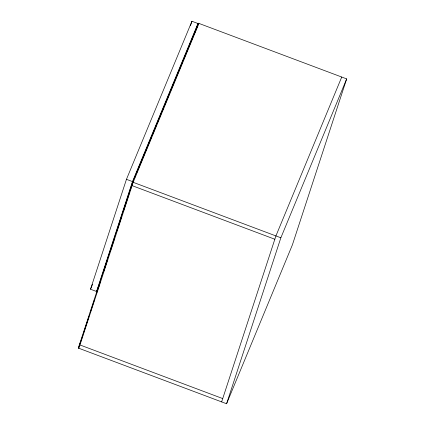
<?xml version="1.0" encoding="UTF-8"?>
<svg xmlns="http://www.w3.org/2000/svg" width="425" height="425" viewBox="0 0 425 425"><rect width="100%" height="100%" fill="white"/><g stroke="black" fill="none" stroke-linecap="round" stroke-linejoin="round"><path stroke-width="0.64" d="M99.599 284.144L96.555 291.497L90.514 289.228L126.459 179.323L191.935 21.25L197.976 23.518L195.102 32.311M96.555 291.497L132.499 181.592L197.976 23.518M78.328 348.07L132.605 182.102L198.422 23.216L346.672 78.896L292.395 244.864L226.578 403.75L78.328 348.07L79.597 344.999M81.138 340.452L82.987 334.783M83.401 333.524L88.963 316.524M90.196 312.742L94.525 299.519M96.581 293.223L100.082 282.513M103.381 272.441L107.291 260.472M110.176 251.658L114.5 238.43M116.976 230.876L121.709 216.389M123.362 211.352L129.333 193.088M130.156 190.57L132.834 182.383M78.875 348.277L133.158 182.309L198.969 23.423M190.501 25.649L191.935 21.25M197.513 25.978L198.422 23.216M221.637 401.896L275.921 235.928L341.732 77.042M226.578 403.75L280.861 237.782L346.672 78.896M133.556 180.513L131.522 185.422L274.837 239.243M134.316 178.67L135.841 174.994M136.351 173.767L137.11 171.923M137.62 170.696L138.38 168.858M138.89 167.631L145.244 152.293M145.748 151.066L150.322 140.022M150.833 138.8L151.597 136.956M152.102 135.729L155.407 127.755M155.917 126.528L156.676 124.69M157.186 123.463L158.201 121.008M158.966 119.165L160.491 115.483M160.995 114.261L161.76 112.418M162.265 111.191L163.54 108.125M164.045 106.898L169.888 92.788M170.398 91.561L174.972 80.516M175.482 79.289L176.242 77.451M176.752 76.224L180.057 68.25M180.561 67.022L181.326 65.179M181.836 63.957L182.851 61.503M183.611 59.659L185.135 55.978M185.645 54.751L186.405 52.912M186.915 51.685L188.185 48.62M188.695 47.393L193.269 36.348M193.779 35.121L194.538 33.283M195.048 32.056L197.333 26.536M90.514 289.228L92.544 284.33M98.18 288.341L98.94 286.508M81.446 339.841L79.411 344.749L222.727 398.576M126.459 179.323L132.499 181.592M132.605 182.102L280.861 237.782"/></g></svg>
